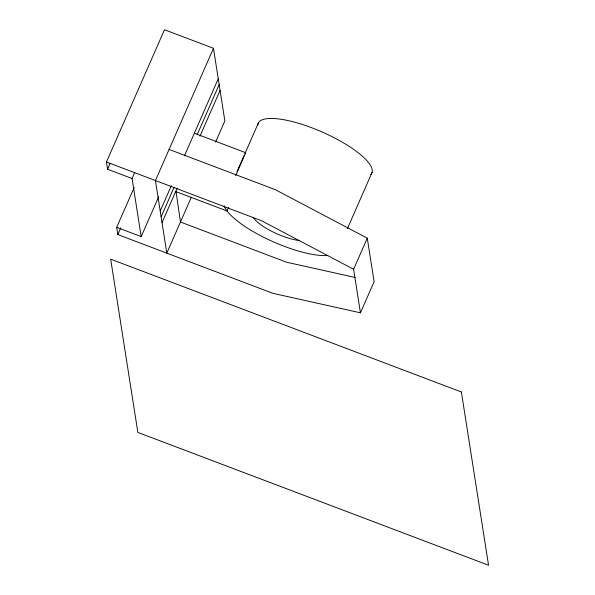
<?xml version="1.0" encoding="UTF-8"?>
<svg xmlns="http://www.w3.org/2000/svg" width="595" height="595" viewBox="0 0 595 595"><rect width="100%" height="100%" fill="white"/><g stroke="black" fill="none" stroke-linecap="round" stroke-linejoin="round"><path stroke-width="0.89" d="M134.187 187.485L116.694 227.327L141.186 236.602L132.075 178.522L107.583 169.248L106.446 161.989L164.495 29.75L213.471 48.299L224.858 120.897L215.561 142.086M107.583 169.248L110.194 163.313M132.075 178.522L134.678 172.587M169.084 149.427L275.202 189.619L367.271 238.149L374.106 281.71L360.444 312.821L272.926 293.328L117.832 234.586L120.807 227.803M213.471 48.299L155.429 180.538L166.808 253.135L191.367 197.19M141.186 236.602L158.672 196.759M160.211 211.032L171.367 185.603M184.398 155.927L218.253 78.793M161.119 216.84L174.142 187.172M197.213 134.611L219.168 84.602M162.026 222.642L177.176 188.139M199.987 136.181L220.076 90.41M237.003 171.702L244.054 155.637M244.798 153.941L258.528 122.659M235.657 175.607L245.713 152.699L194.357 133.243M228.539 207.588L227.045 210.987L175.689 191.53M347.428 228.554L372.054 172.446M360.444 312.821L353.616 269.267L367.271 238.149M355.156 277.486L286.589 262.216L180.471 222.017L176.053 191.672M106.446 161.989L261.547 220.738L353.616 269.267M116.694 227.327L117.832 234.586M327.786 255.493A62.021 17.612 23.7 0 1 267.192 239.004A62.021 17.612 23.7 0 1 224.129 205.781M257.821 125.091A62.021 17.612 23.7 0 1 322.051 131.971A62.021 17.612 23.7 0 1 370.767 174.625M299.292 240.536A31.007 8.806 23.7 0 1 253.314 217.502M461.378 391.979L110.677 259.145L137.854 432.416L488.555 565.25L461.378 391.979"/></g></svg>
